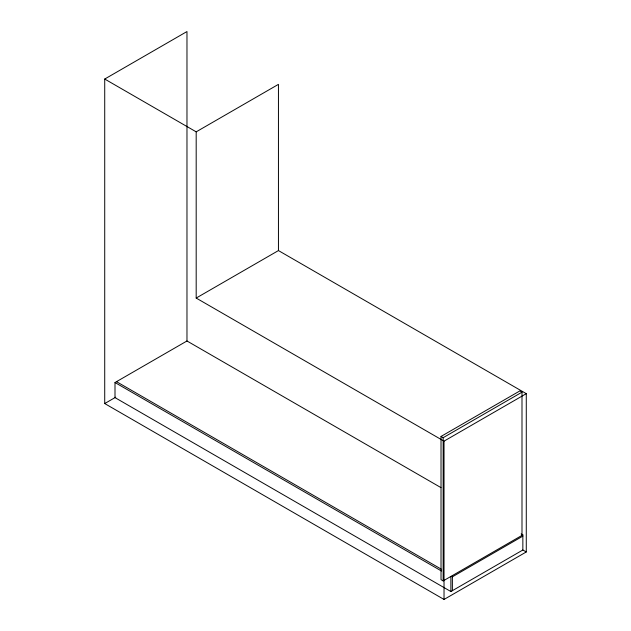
<?xml version="1.0" encoding="UTF-8"?>
<svg xmlns="http://www.w3.org/2000/svg" width="631" height="631" viewBox="0 0 631 631"><rect width="100%" height="100%" fill="white"/><g stroke="black" fill="none" stroke-linecap="round" stroke-linejoin="round"><path stroke-width="0.95" d="M104.722 79.041L196.186 131.847L196.186 298.061L278.445 250.57L526.278 393.657L526.278 551.959L444.027 599.45L104.722 403.556L104.722 79.041L186.973 31.55L186.973 341.316M196.186 131.847L278.445 84.357L278.445 250.57M526.278 551.959L522.87 549.995L450.881 591.539L115 397.617L115 382.528L186.973 340.977L441.014 487.645M104.722 403.556L115.749 397.191M522.854 549.98L522.854 534.891L443.167 580.899L441.022 579.66L441.022 436.447L519.849 390.936L521.995 392.174L521.995 535.388M441.022 436.447L443.167 437.685L521.995 392.174M196.186 298.061L444.027 441.148L526.278 393.657M452.38 576.821L522.854 536.129M521.143 533.913L522.854 534.891M116.506 381.668L441.298 569.186M115 382.528L441.503 571.031M452.38 575.582L452.38 590.671M450.881 576.45L450.881 591.539M444.027 441.148L444.027 599.45M443.167 437.685L443.167 580.899"/></g></svg>
